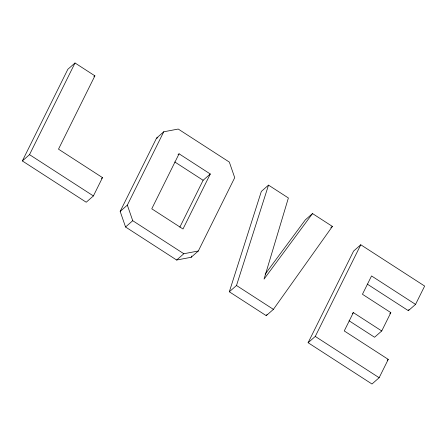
<?xml version="1.0" encoding="UTF-8"?>
<svg xmlns="http://www.w3.org/2000/svg" width="447" height="447" viewBox="0 0 447 447"><rect width="100%" height="100%" fill="white"/><g stroke="black" fill="none" stroke-linecap="round" stroke-linejoin="round"><path stroke-width="0.67" d="M229.322 291.79L261.339 191.417L268.513 185.125L288.388 197.971L264.054 279.096L312.514 213.571L332.389 226.417L273.408 309.358L266.228 315.649L229.322 291.79L236.502 285.499L268.513 185.125M22.35 160.937L67.849 69.279L75.023 62.993L94.898 75.839L58.496 149.164L102.497 177.61L93.401 195.942L86.221 202.228L22.35 160.937L29.524 154.651L75.023 62.993M120.17 211.409L156.567 138.084L163.747 131.792L178.23 129.049L229.328 162.082L234.714 177.671L198.317 251.002L191.143 257.288L176.654 260.031L125.557 226.998L120.17 211.409L127.345 205.117L163.747 131.792M179.068 153.807L151.768 208.799L182.996 228.987L210.297 173.995L179.068 153.807L178.04 154.707M179.85 227.154L203.117 180.281L210.297 173.995M191.143 257.288L191.757 256.047M415.548 304.39L371.546 275.944L362.45 294.277L390.834 312.632L381.738 330.964L353.348 312.609L344.251 330.942L388.253 359.388L379.151 377.721L371.977 384.007L308.1 342.715L353.599 251.058L360.779 244.772L424.65 286.063L415.548 304.39L408.374 310.682L367.266 284.108M308.1 342.715L315.275 336.429L360.779 244.772M408.374 310.682L408.983 309.458M266.228 315.649L267.038 314.509M265.16 274.184L305.34 219.863L312.514 213.571M93.87 76.739L94.898 75.839M101.475 178.509L102.497 177.61M125.557 226.998L132.731 220.706L127.345 205.117M176.654 260.031L183.829 253.74L198.317 251.002M330.853 227.763L332.389 226.417M352.325 313.509L353.348 312.609M389.812 313.531L390.834 312.632M381.738 330.964L374.564 337.25L349.068 320.773M387.225 360.288L388.253 359.388M156.567 138.084L157.886 137.832M174.783 161.965L203.117 180.281M236.502 285.499L273.408 309.358M315.275 336.429L379.151 377.721M132.731 220.706L183.829 253.74M29.524 154.651L93.401 195.942"/></g></svg>
